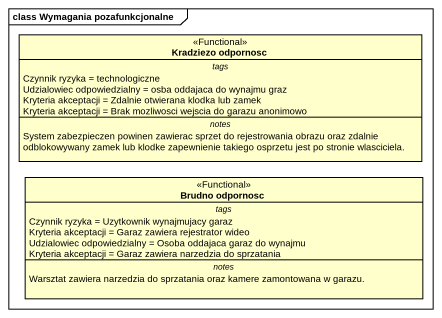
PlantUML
@startuml
mainframe class Wymagania pozafunkcjonalne
hide circle
hide empty members
class "Kradziezo odpornosc" as Kradziezo_odpornosc <<Functional>> {
  -- tags --
  Czynnik ryzyka = technologiczne
  Udzialowiec odpowiedzialny = osba oddajaca do wynajmu graz
  Kryteria akceptacji = Zdalnie otwierana klodka lub zamek
  Kryteria akceptacji = Brak mozliwosci wejscia do garazu anonimowo
  -- notes --
  System zabezpieczen powinen zawierac sprzet do rejestrowania obrazu oraz zdalnie odblokowywany zamek lub klodke zapewnienie takiego osprzetu jest po stronie wlasciciela.
}
class "Brudno odpornosc" as Brudno_odpornosc <<Functional>> {
  -- tags --
  Czynnik ryzyka = Uzytkownik wynajmujacy garaz
  Kryteria akceptacji = Garaz zawiera rejestrator wideo
  Udzialowiec odpowiedzialny = Osoba oddajaca garaz do wynajmu
  Kryteria akceptacji = Garaz zawiera narzedzia do sprzatania
  -- notes --
  Warsztat zawiera narzedzia do sprzatania oraz kamere zamontowana w garazu.
}
@enduml
